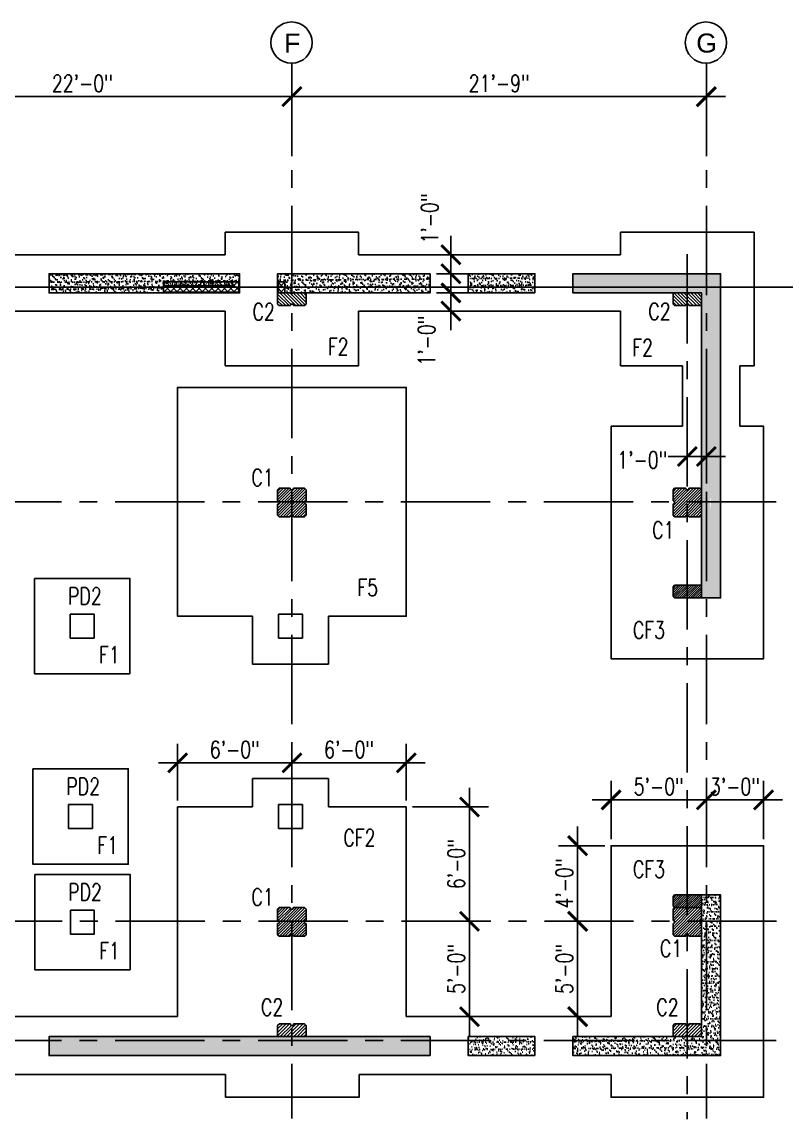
# Model space of a CAD drawing. Header units: inches. Extents: x 41285 to 57578, y -189 to 12305.
# Drawn here: x 55787 to 56268, y 11615 to 12305 of the extents above; entities that cross this region are included whole.
import ezdxf
from ezdxf.enums import TextEntityAlignment as Align

# ---------------------------------------------------------------- set-up
doc = ezdxf.new("R2010")
doc.units = ezdxf.units.IN
doc.header["$LTSCALE"] = 30
doc.header["$MEASUREMENT"] = 0
doc.linetypes.add('CENTER', pattern=[2, 1.25, -0.25, 0.25, -0.25])
doc.linetypes.add('HIDDEN', pattern=[0.375, 0.25, -0.125])
for name, color, linetype in [('A-HATCH RCC', 8, 'Continuous'), ('A-WALL-RAMPED EARTH', 4, 'Continuous'), ('COLUMN', 6, 'Continuous'), ('GC', 3, 'Continuous'), ('Grid line', 1, 'CENTER'), ('GT', 4, 'Continuous'), ('HATCH', 253, 'Continuous'), ('N-DIM-Z', 126, 'Continuous'), ('PB', 3, 'Continuous'), ('S-BEAM', 3, 'HIDDEN'), ('WALL', 7, 'Continuous')]:
    doc.layers.add(name, color=color, linetype=linetype)
doc.styles.add('3-32', font='simplex.shx', dxfattribs={"width": 0.75, "height": 10.6666})
doc.styles.add('dim', font='arial.ttf')
doc.dimstyles.new('3-32', dxfattribs={"dimtxt": 10.666667, "dimasz": 12, "dimexe": 12, "dimexo": 4, "dimgap": 2, "dimtad": 1, "dimdec": 4, "dimzin": 3, "dimdsep": 46, "dimlunit": 4, "dimtxsty": '3-32', "dimblk": 'ARCHTICK', "dimcen": 0.046875, "dimdle": 12, "dimclrd": 1, "dimclre": 1, "dimclrt": 2, "dimadec": 0, "dimazin": 0, "dimtfac": 0.75, "dimtdec": 4, "dimtmove": 2, "dimatfit": 3, "dimldrblk": 'ARCHTICK', "dimfxl": 0, "dimfrac": 1, "dimtolj": 1, "dimtzin": 0, "dimlwd": -1, "dimlwe": -1, "dimarcsym": 0})
pattern_1 = [(30.5, (0, 3154.7396), (0.30151963, 3.36024233), [0, -2.66, 0, -2.975, 0, -2.84375]), (0.5, (0, 3154.7396), (3.67590676, 4.5245002), [0, -1.435, 0, -2.3975, 0, -0.91875]), (320.5, (-2.1365, 3155.002), (5.41033357, -0.65432772), [0, -0.875, 0, -3.15, 0, -4.1125]), (310.5, (-2.1365, 3155.002), (5.408692, 0.88336295), [0, -0.4375, 0, -2.065, 0, -2.3625])]
pattern_2 = [(45, (0, 0), (-0.707106781, 0.707106781), [])]

# ---------------------------------------------------------------- blocks, each defined once
blk = doc.blocks.new('A$C49510BD2')
at = {"layer": 'A-HATCH RCC'}
h = blk.add_hatch(dxfattribs=at)
h.set_pattern_fill('ANSI31', color=1, scale=10)
h.paths.add_polyline_path([(-8.1, -0.65), (-9.1, -0.9), (-9.1, -7.9), (-8.1, -8.9), (-1.1, -8.9), (-0.85, -7.9), (0.65, -7.9), (0.9, -8.9), (7.9, -8.9), (8.9, -7.9), (8.9, -0.9), (7.9, -0.65), (7.9, 0.85), (8.9, 1.1), (8.9, 8.1), (7.9, 9.1), (0.9, 9.1), (0.65, 8.1), (-0.85, 8.1), (-1.1, 9.1), (-8.1, 9.1), (-9.1, 8.1), (-9.1, 1.1), (-8.1, 0.85)])
at = {"layer": 'COLUMN'}
for p, q in [((-9.1, 8.1), (-8.1, 9.1)), ((-9.1, 8.1), (-9.1, 1.1)), ((-1.1, 9.1), (-8.1, 9.1)), ((-0.85, 8.1), (-1.1, 9.1)), ((0.65, 8.1), (-0.85, 8.1)), ((0.65, 8.1), (0.9, 9.1)), ((7.9, 9.1), (0.9, 9.1)), ((7.9, 9.1), (8.9, 8.1)), ((8.9, 1.1), (8.9, 8.1)), ((-8.1, 0.85), (-9.1, 1.1)), ((-8.1, -0.65), (-8.1, 0.85)), ((7.9, 0.85), (8.9, 1.1)), ((7.9, -0.65), (7.9, 0.85)), ((-8.1, -0.65), (-9.1, -0.9)), ((-9.1, -0.9), (-9.1, -7.9)), ((7.9, -0.65), (8.9, -0.9)), ((8.9, -7.9), (8.9, -0.9)), ((-8.1, -8.9), (-9.1, -7.9)), ((-8.1, -8.9), (-1.1, -8.9)), ((-0.85, -7.9), (-1.1, -8.9)), ((0.65, -7.9), (-0.85, -7.9)), ((0.65, -7.9), (0.9, -8.9)), ((0.9, -8.9), (7.9, -8.9)), ((8.9, -7.9), (7.9, -8.9))]:
    blk.add_line(p, q, dxfattribs=at)
blk = doc.blocks.new('A$C38451A88')
at = {"layer": 'A-HATCH RCC'}
h = blk.add_hatch(dxfattribs=at)
h.set_pattern_fill('ANSI31', color=1, scale=12)
h.paths.add_polyline_path([(-9, 0), (9, 0), (9, 7), (8, 8), (1, 8), (0.75, 7), (-0.75, 7), (-1, 8), (-8, 8), (-9, 7)])
at = {"layer": 'COLUMN'}
for p, q in [((-9, 7), (-8, 8)), ((-9, 7), (-9, 0)), ((-1, 8), (-8, 8)), ((-0.75, 7), (-1, 8)), ((0.75, 7), (-0.75, 7)), ((0.75, 7), (1, 8)), ((8, 8), (1, 8)), ((8, 8), (9, 7)), ((9, 0), (9, 7)), ((-9, 0), (9, 0))]:
    blk.add_line(p, q, dxfattribs=at)
blk = doc.blocks.new('_ARCHTICK')
at = {"color": 0, "linetype": 'ByBlock', "const_width": 0.15}
blk.add_lwpolyline([(-0.5, -0.5), (0.5, 0.5)], dxfattribs=at)
blk = doc.blocks.new('*D103')
at = {"layer": 'DEFPOINTS', "color": 0, "transparency": 16777216}
for p in [(55956.69, 12258.24), (55692.69, 12216.73), (55956.69, 12216.73)]:
    blk.add_point(p, dxfattribs=at)
at = {"layer": 'N-DIM-Z', "color": 1, "transparency": 16777216}
for p, q in [((55692.69, 12220.73), (55692.69, 12270.24)), ((55956.69, 12220.73), (55956.69, 12270.24)), ((55680.69, 12258.24), (55968.69, 12258.24))]:
    blk.add_line(p, q, dxfattribs=at)
at = {"layer": 'N-DIM-Z', "color": 1, "transparency": 16777216, "xscale": 12, "yscale": 12, "zscale": 12, "rotation": 180}
blk.add_blockref('_ARCHTICK', (55692.69, 12258.24), dxfattribs=at)
at = {"layer": 'N-DIM-Z', "color": 1, "transparency": 16777216, "xscale": 12, "yscale": 12, "zscale": 12}
blk.add_blockref('_ARCHTICK', (55956.69, 12258.24), dxfattribs=at)
at = {"layer": 'N-DIM-Z', "color": 2, "transparency": 16777216, "insert": (55824.69, 12266.59), "char_height": 10.667, "attachment_point": 5, "style": '3-32'}
blk.add_mtext('\\A1;22\'-0"', dxfattribs=at)
blk = doc.blocks.new('*D104')
at = {"layer": 'DEFPOINTS', "color": 0, "transparency": 16777216}
for p in [(56217.69, 12258.24), (55956.69, 12216.73), (56217.69, 12216.73)]:
    blk.add_point(p, dxfattribs=at)
at = {"layer": 'N-DIM-Z', "color": 1, "transparency": 16777216}
for p, q in [((55956.69, 12220.73), (55956.69, 12270.24)), ((56217.69, 12220.73), (56217.69, 12270.24)), ((55944.69, 12258.24), (56229.69, 12258.24))]:
    blk.add_line(p, q, dxfattribs=at)
at = {"layer": 'N-DIM-Z', "color": 1, "transparency": 16777216, "xscale": 12, "yscale": 12, "zscale": 12, "rotation": 180}
blk.add_blockref('_ARCHTICK', (55956.69, 12258.24), dxfattribs=at)
at = {"layer": 'N-DIM-Z', "color": 1, "transparency": 16777216, "xscale": 12, "yscale": 12, "zscale": 12}
blk.add_blockref('_ARCHTICK', (56217.69, 12258.24), dxfattribs=at)
at = {"layer": 'N-DIM-Z', "color": 2, "transparency": 16777216, "insert": (56087.19, 12266.59), "char_height": 10.667, "attachment_point": 5, "style": '3-32'}
blk.add_mtext('\\A1;21\'-9"', dxfattribs=at)
blk = doc.blocks.new('*D146')
at = {"layer": 'DEFPOINTS', "color": 0, "transparency": 16777216}
for p in [(56043.69, 12158.74), (56056.78, 12158.74), (56043.69, 12146.74)]:
    blk.add_point(p, dxfattribs=at)
at = {"layer": 'N-DIM-Z', "color": 1, "transparency": 16777216}
for p, q in [((56056.78, 12134.74), (56056.78, 12170.74)), ((56047.69, 12158.74), (56068.78, 12158.74)), ((56047.69, 12146.74), (56068.78, 12146.74))]:
    blk.add_line(p, q, dxfattribs=at)
at = {"layer": 'N-DIM-Z', "color": 1, "transparency": 16777216, "xscale": 12, "yscale": 12, "zscale": 12}
for p, rotation in [((56056.78, 12158.74), 90), ((56056.78, 12146.74), 270)]:
    blk.add_blockref('_ARCHTICK', p, dxfattribs=dict(at, rotation=rotation))
at = {"layer": 'N-DIM-Z', "color": 2, "transparency": 16777216, "insert": (56043.46, 12181.55), "char_height": 10.667, "attachment_point": 5, "rotation": 90, "style": '3-32'}
blk.add_mtext('\\A1;1\'-0"', dxfattribs=at)
blk = doc.blocks.new('*D147')
at = {"layer": 'DEFPOINTS', "color": 0, "transparency": 16777216}
for p in [(56043.69, 12134.74), (56043.69, 12123.24), (56056.78, 12123.24)]:
    blk.add_point(p, dxfattribs=at)
at = {"layer": 'N-DIM-Z', "color": 1, "transparency": 16777216}
for p, q in [((56056.78, 12146.74), (56056.78, 12111.24)), ((56047.69, 12134.74), (56068.78, 12134.74)), ((56047.69, 12123.24), (56068.78, 12123.24))]:
    blk.add_line(p, q, dxfattribs=at)
at = {"layer": 'N-DIM-Z', "color": 1, "transparency": 16777216, "xscale": 12, "yscale": 12, "zscale": 12}
for p, rotation in [((56056.78, 12134.74), 90), ((56056.78, 12123.24), 270)]:
    blk.add_blockref('_ARCHTICK', p, dxfattribs=dict(at, rotation=rotation))
at = {"layer": 'N-DIM-Z', "color": 2, "transparency": 16777216, "insert": (56041.5, 12104.69), "char_height": 10.667, "attachment_point": 5, "rotation": 90, "style": '3-32'}
blk.add_mtext('\\A1;1\'-0"', dxfattribs=at)
blk = doc.blocks.new('*D148')
at = {"layer": 'DEFPOINTS', "color": 0, "transparency": 16777216}
for p in [(56217.69, 12031.74), (56205.69, 12010.84), (56217.69, 12010.84)]:
    blk.add_point(p, dxfattribs=at)
at = {"layer": 'N-DIM-Z', "color": 1, "transparency": 16777216}
for p, q in [((56205.69, 12014.84), (56205.69, 12043.74)), ((56217.69, 12014.84), (56217.69, 12043.74)), ((56193.69, 12031.74), (56229.69, 12031.74))]:
    blk.add_line(p, q, dxfattribs=at)
at = {"layer": 'N-DIM-Z', "color": 1, "transparency": 16777216, "xscale": 12, "yscale": 12, "zscale": 12, "rotation": 180}
blk.add_blockref('_ARCHTICK', (56205.69, 12031.74), dxfattribs=at)
at = {"layer": 'N-DIM-Z', "color": 1, "transparency": 16777216, "xscale": 12, "yscale": 12, "zscale": 12}
blk.add_blockref('_ARCHTICK', (56217.69, 12031.74), dxfattribs=at)
at = {"layer": 'N-DIM-Z', "color": 2, "transparency": 16777216, "insert": (56177.34, 12029.62), "char_height": 10.667, "attachment_point": 5, "style": '3-32'}
blk.add_mtext('\\A1;1\'-0"', dxfattribs=at)
blk = doc.blocks.new('*D149')
at = {"layer": 'DEFPOINTS', "color": 0, "transparency": 16777216}
for p in [(55956.69, 11839), (55884.69, 11811.24), (55956.69, 11811.24)]:
    blk.add_point(p, dxfattribs=at)
at = {"layer": 'N-DIM-Z', "color": 1, "transparency": 16777216}
for p, q in [((55884.69, 11815.24), (55884.69, 11851)), ((55956.69, 11815.24), (55956.69, 11851)), ((55872.69, 11839), (55968.69, 11839))]:
    blk.add_line(p, q, dxfattribs=at)
at = {"layer": 'N-DIM-Z', "color": 1, "transparency": 16777216, "xscale": 12, "yscale": 12, "zscale": 12, "rotation": 180}
blk.add_blockref('_ARCHTICK', (55884.69, 11839), dxfattribs=at)
at = {"layer": 'N-DIM-Z', "color": 1, "transparency": 16777216, "xscale": 12, "yscale": 12, "zscale": 12}
blk.add_blockref('_ARCHTICK', (55956.69, 11839), dxfattribs=at)
at = {"layer": 'N-DIM-Z', "color": 2, "transparency": 16777216, "insert": (55920.69, 11847.35), "char_height": 10.667, "attachment_point": 5, "style": '3-32'}
blk.add_mtext('\\A1;6\'-0"', dxfattribs=at)
blk = doc.blocks.new('*D150')
at = {"layer": 'DEFPOINTS', "color": 0, "transparency": 16777216}
for p in [(56028.69, 11839), (55956.69, 11811.24), (56028.69, 11811.24)]:
    blk.add_point(p, dxfattribs=at)
at = {"layer": 'N-DIM-Z', "color": 1, "transparency": 16777216}
for p, q in [((55956.69, 11815.24), (55956.69, 11851)), ((56028.69, 11815.24), (56028.69, 11851)), ((55944.69, 11839), (56040.69, 11839))]:
    blk.add_line(p, q, dxfattribs=at)
at = {"layer": 'N-DIM-Z', "color": 1, "transparency": 16777216, "xscale": 12, "yscale": 12, "zscale": 12, "rotation": 180}
blk.add_blockref('_ARCHTICK', (55956.69, 11839), dxfattribs=at)
at = {"layer": 'N-DIM-Z', "color": 1, "transparency": 16777216, "xscale": 12, "yscale": 12, "zscale": 12}
blk.add_blockref('_ARCHTICK', (56028.69, 11839), dxfattribs=at)
at = {"layer": 'N-DIM-Z', "color": 2, "transparency": 16777216, "insert": (55992.69, 11847.35), "char_height": 10.667, "attachment_point": 5, "style": '3-32'}
blk.add_mtext('\\A1;6\'-0"', dxfattribs=at)
blk = doc.blocks.new('*D151')
at = {"layer": 'DEFPOINTS', "color": 0, "transparency": 16777216}
for p in [(56028.69, 11811.24), (56028.69, 11739.24), (56068.52, 11739.24)]:
    blk.add_point(p, dxfattribs=at)
at = {"layer": 'N-DIM-Z', "color": 1, "transparency": 16777216}
for p, q in [((56068.52, 11823.24), (56068.52, 11727.24)), ((56032.69, 11811.24), (56080.52, 11811.24)), ((56032.69, 11739.24), (56080.52, 11739.24))]:
    blk.add_line(p, q, dxfattribs=at)
at = {"layer": 'N-DIM-Z', "color": 1, "transparency": 16777216, "xscale": 12, "yscale": 12, "zscale": 12}
for p, rotation in [((56068.52, 11811.24), 90), ((56068.52, 11739.24), 270)]:
    blk.add_blockref('_ARCHTICK', p, dxfattribs=dict(at, rotation=rotation))
at = {"layer": 'N-DIM-Z', "color": 2, "transparency": 16777216, "insert": (56060.17, 11775.24), "char_height": 10.667, "attachment_point": 5, "rotation": 90, "style": '3-32'}
blk.add_mtext('\\A1;6\'-0"', dxfattribs=at)
blk = doc.blocks.new('*D152')
at = {"layer": 'DEFPOINTS', "color": 0, "transparency": 16777216}
for p in [(56028.69, 11739.24), (56028.69, 11679.24), (56068.52, 11679.24)]:
    blk.add_point(p, dxfattribs=at)
at = {"layer": 'N-DIM-Z', "color": 1, "transparency": 16777216}
for p, q in [((56068.52, 11751.24), (56068.52, 11667.24)), ((56032.69, 11739.24), (56080.52, 11739.24)), ((56032.69, 11679.24), (56080.52, 11679.24))]:
    blk.add_line(p, q, dxfattribs=at)
at = {"layer": 'N-DIM-Z', "color": 1, "transparency": 16777216, "xscale": 12, "yscale": 12, "zscale": 12}
for p, rotation in [((56068.52, 11739.24), 90), ((56068.52, 11679.24), 270)]:
    blk.add_blockref('_ARCHTICK', p, dxfattribs=dict(at, rotation=rotation))
at = {"layer": 'N-DIM-Z', "color": 2, "transparency": 16777216, "insert": (56060.17, 11709.24), "char_height": 10.667, "attachment_point": 5, "rotation": 90, "style": '3-32'}
blk.add_mtext('\\A1;5\'-0"', dxfattribs=at)
blk = doc.blocks.new('*D153')
at = {"layer": 'DEFPOINTS', "color": 0, "transparency": 16777216}
for p in [(56217.69, 11815.66), (56157.69, 11786.84), (56217.69, 11786.84)]:
    blk.add_point(p, dxfattribs=at)
at = {"layer": 'N-DIM-Z', "color": 1, "transparency": 16777216}
for p, q in [((56157.69, 11790.84), (56157.69, 11827.66)), ((56217.69, 11790.84), (56217.69, 11827.66)), ((56145.69, 11815.66), (56229.69, 11815.66))]:
    blk.add_line(p, q, dxfattribs=at)
at = {"layer": 'N-DIM-Z', "color": 1, "transparency": 16777216, "xscale": 12, "yscale": 12, "zscale": 12, "rotation": 180}
blk.add_blockref('_ARCHTICK', (56157.69, 11815.66), dxfattribs=at)
at = {"layer": 'N-DIM-Z', "color": 1, "transparency": 16777216, "xscale": 12, "yscale": 12, "zscale": 12}
blk.add_blockref('_ARCHTICK', (56217.69, 11815.66), dxfattribs=at)
at = {"layer": 'N-DIM-Z', "color": 2, "transparency": 16777216, "insert": (56187.69, 11824.01), "char_height": 10.667, "attachment_point": 5, "style": '3-32'}
blk.add_mtext('\\A1;5\'-0"', dxfattribs=at)
blk = doc.blocks.new('*D154')
at = {"layer": 'DEFPOINTS', "color": 0, "transparency": 16777216}
for p in [(56253.69, 11815.66), (56217.69, 11787.84), (56253.69, 11786.84)]:
    blk.add_point(p, dxfattribs=at)
at = {"layer": 'N-DIM-Z', "color": 1, "transparency": 16777216}
for p, q in [((56217.69, 11791.84), (56217.69, 11827.66)), ((56253.69, 11790.84), (56253.69, 11827.66)), ((56205.69, 11815.66), (56265.69, 11815.66))]:
    blk.add_line(p, q, dxfattribs=at)
at = {"layer": 'N-DIM-Z', "color": 1, "transparency": 16777216, "xscale": 12, "yscale": 12, "zscale": 12, "rotation": 180}
blk.add_blockref('_ARCHTICK', (56217.69, 11815.66), dxfattribs=at)
at = {"layer": 'N-DIM-Z', "color": 1, "transparency": 16777216, "xscale": 12, "yscale": 12, "zscale": 12}
blk.add_blockref('_ARCHTICK', (56253.69, 11815.66), dxfattribs=at)
at = {"layer": 'N-DIM-Z', "color": 2, "transparency": 16777216, "insert": (56235.69, 11824.01), "char_height": 10.667, "attachment_point": 5, "style": '3-32'}
blk.add_mtext('\\A1;3\'-0"', dxfattribs=at)
blk = doc.blocks.new('*D155')
at = {"layer": 'DEFPOINTS', "color": 0, "transparency": 16777216}
for p in [(56157.69, 11786.84), (56136.63, 11739.24), (56157.69, 11739.24)]:
    blk.add_point(p, dxfattribs=at)
at = {"layer": 'N-DIM-Z', "color": 1, "transparency": 16777216}
for p, q in [((56136.63, 11798.84), (56136.63, 11727.24)), ((56153.69, 11786.84), (56124.63, 11786.84)), ((56153.69, 11739.24), (56124.63, 11739.24))]:
    blk.add_line(p, q, dxfattribs=at)
at = {"layer": 'N-DIM-Z', "color": 1, "transparency": 16777216, "xscale": 12, "yscale": 12, "zscale": 12}
for p, rotation in [((56136.63, 11786.84), 90), ((56136.63, 11739.24), 270)]:
    blk.add_blockref('_ARCHTICK', p, dxfattribs=dict(at, rotation=rotation))
at = {"layer": 'N-DIM-Z', "color": 2, "transparency": 16777216, "insert": (56128.28, 11763.04), "char_height": 10.667, "attachment_point": 5, "rotation": 90, "style": '3-32'}
blk.add_mtext('\\A1;4\'-0"', dxfattribs=at)
blk = doc.blocks.new('*D156')
at = {"layer": 'DEFPOINTS', "color": 0, "transparency": 16777216}
for p in [(56157.69, 11739.24), (56136.63, 11679.24), (56157.69, 11679.24)]:
    blk.add_point(p, dxfattribs=at)
at = {"layer": 'N-DIM-Z', "color": 1, "transparency": 16777216}
for p, q in [((56136.63, 11751.24), (56136.63, 11667.24)), ((56153.69, 11739.24), (56124.63, 11739.24)), ((56153.69, 11679.24), (56124.63, 11679.24))]:
    blk.add_line(p, q, dxfattribs=at)
at = {"layer": 'N-DIM-Z', "color": 1, "transparency": 16777216, "xscale": 12, "yscale": 12, "zscale": 12}
for p, rotation in [((56136.63, 11739.24), 90), ((56136.63, 11679.24), 270)]:
    blk.add_blockref('_ARCHTICK', p, dxfattribs=dict(at, rotation=rotation))
at = {"layer": 'N-DIM-Z', "color": 2, "transparency": 16777216, "insert": (56128.28, 11709.24), "char_height": 10.667, "attachment_point": 5, "rotation": 90, "style": '3-32'}
blk.add_mtext('\\A1;5\'-0"', dxfattribs=at)

msp = doc.modelspace()

# ---------------------------------------------------------------- hatches: boundary and pattern name
at = {"layer": 'A-HATCH RCC'}
h = msp.add_hatch(dxfattribs=at)
h.set_pattern_fill('AR-SAND,_O', color=2, scale=1.75, angle=353)
h.set_pattern_definition(pattern_1)
h.paths.add_polyline_path([(55923.69130465, 12146.73785446), (55803.69130465, 12146.73785446), (55803.69130465, 12134.73785446), (55875.69130465, 12134.73785446), (55875.69130465, 12139.23785446), (55875.69130465, 12141.73785446), (55923.69130465, 12141.73785446)])
h = msp.add_hatch(dxfattribs=at)
h.set_pattern_fill('AR-SAND,_O', color=2, scale=1.75, angle=353)
h.set_pattern_definition(pattern_1)
edge = h.paths.add_edge_path()
edge.add_line((55947.69130465, 12146.73785446), (55947.69130465, 12141.73785446))
edge.add_line((55947.69130465, 12141.73785446), (55952.19130465, 12141.73785446))
edge.add_arc((55955.61005956, 12141.43247858), 3.43236647, 174.895674708, 200.3678941216)
edge.add_line((55952.39229437, 12140.23785446), (55956.44130465, 12140.23785446))
edge.add_line((55956.44130465, 12140.23785446), (55959.69130465, 12140.73785446))
edge.add_arc((55959.19130465, 12140.73785446), 0.5, -90, 0, ccw=False)
edge.add_line((55959.19130465, 12140.23785446), (55952.19130465, 12140.23785446))
edge.add_line((55952.19130465, 12140.23785446), (55952.19130465, 12134.73785446))
edge.add_line((55952.19130465, 12134.73785446), (55959.19130465, 12134.73785446))
edge.add_arc((55959.44130465, 12134.19320875), 0.59928204, 65.344215423, 114.6557846612, ccw=False)
edge.add_line((55959.69130465, 12134.73785446), (56043.69130465, 12134.73785446))
edge.add_line((56043.69130465, 12134.73785446), (56043.69130465, 12146.73785446))
edge.add_line((56043.69130465, 12146.73785446), (55947.69130465, 12146.73785446))
h = msp.add_hatch(dxfattribs=at)
h.set_pattern_fill('AR-SAND,_O', color=2, scale=1.75, angle=353)
h.set_pattern_definition(pattern_1)
h.paths.add_polyline_path([(56109.69130465, 12134.73785446), (56109.69130465, 12146.73785446), (56067.69130465, 12146.73785446), (56067.69130465, 12134.73785446)])
h = msp.add_hatch(dxfattribs=at)
h.set_pattern_fill('AR-SAND,_O', color=2, scale=1.75, angle=353)
h.set_pattern_definition(pattern_1)
h.paths.add_polyline_path([(56226.69130465, 12146.73785446), (56133.69130465, 12146.73785446), (56133.69130465, 12134.73785446), (56214.69130465, 12134.73785446), (56214.69130465, 12005.73785446, -0.4142135624), (56215.19130465, 12005.23785446), (56215.19130465, 12002.98785446), (56220.19130465, 12002.98785446), (56220.19130465, 12005.23785446, -0.4142135624), (56220.69130465, 12005.73785446), (56220.69130465, 11999.73785446, -0.4142135624), (56220.19130465, 12000.23785446), (56220.19130465, 12002.48785446), (56215.19130465, 12002.48785446), (56215.19130465, 12000.23785446, -0.4142135624), (56214.69130465, 11999.73785446), (56214.69130465, 11942.73785446), (56226.69130465, 11942.73785446)])
h = msp.add_hatch(dxfattribs=at)
h.set_pattern_fill('ANSI37', color=256, scale=22.5)
h.set_pattern_definition([(45, (55824.6913, 11662.2379), (-1.988738, 1.988738), []), (135, (55824.6913, 11662.2379), (-1.988738, -1.988738), [])])
h.paths.add_polyline_path([(55875.69130465, 12139.23785446), (55875.69130465, 12135.23785446), (55923.19130465, 12135.23785446), (55923.19130465, 12141.73785446), (55919.19130465, 12141.73785446), (55919.19130465, 12139.23785446)])
h = msp.add_hatch(dxfattribs=at)
h.set_pattern_fill('AR-CONC', color=6, scale=0.5)
h.set_pattern_definition([(50, (790.5012, 806.6752), (3.58630091, -0.31376067), [0.375, -4.125]), (355, (790.501, 806.6752), (-0.69375667, 3.76096067), [0.3, -3.3]), (100.4514445, (790.8, 806.649), (2.89254423, 3.44719995), [0.31870096, -3.50571056]), (46.1842, (790.501, 807.675), (5.33620665, -0.8275964), [0.5625, -6.1875]), (96.635635, (790.946, 807.606), (4.67330973, 4.870593), [0.4780517, -5.2585688]), (351.184164, (790.501, 807.675), (4.6733097, 4.870593), [0.45, -4.95]), (21, (791.0012, 807.4252), (2.98453526, -2.01309445), [0.375, -4.125]), (326, (791.001, 807.4252), (1.21657666, 3.62575023), [0.3, -3.3]), (71.451445, (791.25, 807.2575), (4.20111188, 1.61265576), [0.31870095, -3.50571056]), (37.5, (790.5012, 806.6752), (0.060799277, 1.66446927), [0, -3.26, 0, -3.35, 0, -3.3125]), (7.5, (790.5012, 806.6752), (1.31534769, 1.97205856), [0, -1.91, 0, -3.185, 0, -1.2625]), (327.5, (789.3862, 806.6752), (2.66911218, -0.11277436), [0, -1.25, 0, -3.9, 0, -5.175]), (317.5, (788.8862, 806.6752), (2.91593085, 0.50052491), [0, -1.625, 0, -2.59, 0, -3.675])])
h.paths.add_polyline_path([(55875.69130465, 12141.73785446), (55875.69130465, 12139.23785446), (55919.19130465, 12139.23785446), (55919.19130465, 12141.73785446)])
h = msp.add_hatch(dxfattribs=at)
h.set_pattern_fill('ANSI37', color=256, scale=22.5)
h.set_pattern_definition([(45, (55830.6913, 11662.2379), (-1.988738, 1.988738), []), (135, (55830.6913, 11662.2379), (-1.988738, -1.988738), [])])
h.paths.add_polyline_path([(55952.19130465, 12134.73785446), (55952.19130465, 12139.23785446), (55952.19130465, 12141.73785446), (55948.19130465, 12141.73785446), (55948.19130465, 12134.73785446)])
h = msp.add_hatch(dxfattribs=at)
h.set_pattern_fill('AR-SAND,_O', color=2, scale=1.75, angle=353)
h.set_pattern_definition(pattern_1)
edge = h.paths.add_edge_path()
edge.add_line((56226.69130465, 11755.83660273), (56214.69130465, 11755.83660273))
edge.add_line((56214.69130465, 11755.83660273), (56214.69130465, 11741.73785446))
edge.add_arc((56215.11808135, 11741.66463116), 0.4330127, 170.2643896835, 279.7356103274)
edge.add_line((56215.19130465, 11741.23785446), (56215.19130465, 11738.98785446))
edge.add_line((56215.19130465, 11738.98785446), (56215.19130465, 11741.23785446))
edge.add_arc((56214.98503574, 11741.45550551), 0.2998647, 168.3915020845, 313.4619936757, ccw=False)
edge.add_line((56214.69130465, 11741.51584524), (56214.94185068, 11735.73785446))
edge.add_arc((56215.63843764, 11737.31896131), 1.72775353, 246.2231890081, 464.9985398401)
edge.add_line((56215.19130465, 11738.98785446), (56215.19130465, 11741.23785446))
edge.add_line((56215.19130465, 11741.23785446), (56215.19130465, 11738.48785446))
edge.add_line((56215.19130465, 11738.48785446), (56214.69130465, 11736.23785446))
edge.add_arc((56214.56189513, 11735.98785446), 0.28150813, -62.6321948621, 62.6321948621, ccw=False)
edge.add_line((56214.69130465, 11735.73785446), (56214.69130465, 11666.73785446))
edge.add_line((56214.69130465, 11666.73785446), (56133.69130465, 11666.73785446))
edge.add_line((56133.69130465, 11666.73785446), (56133.69130465, 11654.73785446))
edge.add_line((56133.69130465, 11654.73785446), (56226.69130465, 11654.73785446))
edge.add_line((56226.69130465, 11654.73785446), (56226.69130465, 11755.83660273))
h = msp.add_hatch(dxfattribs=at)
h.set_pattern_fill('AR-SAND,_O', color=2, scale=1.75, angle=353)
h.set_pattern_definition(pattern_1)
h.paths.add_polyline_path([(56043.69130465, 11654.73785446), (56043.69130465, 11666.73785446), (55803.69130465, 11666.73785446), (55803.69130465, 11654.73785446)])
h = msp.add_hatch(dxfattribs=at)
h.set_pattern_fill('AR-SAND,_O', color=2, scale=1.75, angle=353)
h.set_pattern_definition(pattern_1)
edge = h.paths.add_edge_path()
edge.add_arc((56091.19130465, 11666.73785446), 0.5, 270, 359.9999999998)
edge.add_line((56091.69130465, 11666.73785446), (56109.69130465, 11666.73785446))
edge.add_line((56109.69130465, 11666.73785446), (56109.69130465, 11654.73785446))
edge.add_line((56109.69130465, 11654.73785446), (56067.69130465, 11654.73785446))
edge.add_line((56067.69130465, 11654.73785446), (56067.69130465, 11666.73785446))
edge.add_line((56067.69130465, 11666.73785446), (56085.69130465, 11666.73785446))
edge.add_arc((56086.19130465, 11666.73785446), 0.5, 180.0000000002, 270)
edge.add_line((56086.19130465, 11666.23785446), (56088.44130465, 11666.23785446))
edge.add_line((56088.44130465, 11666.23785446), (56088.44130465, 11661.23785446))
edge.add_line((56088.44130465, 11661.23785446), (56086.19130465, 11661.23785446))
edge.add_arc((56086.19130465, 11660.73785446), 0.5, 90, 180)
edge.add_line((56085.69130465, 11660.73785446), (56091.69130465, 11660.73785446))
edge.add_arc((56091.19130465, 11660.73785446), 0.5, 0, 90)
edge.add_line((56091.19130465, 11661.23785446), (56088.94130465, 11661.23785446))
edge.add_line((56088.94130465, 11661.23785446), (56088.94130465, 11666.23785446))
edge.add_line((56088.94130465, 11666.23785446), (56091.19130465, 11666.23785446))
at = {"layer": 'HATCH'}
h = msp.add_hatch(dxfattribs=at)
h.set_pattern_fill('_USER', color=1, angle=45, style=0, pattern_type=0)
h.set_pattern_definition(pattern_2)
h.paths.add_polyline_path([(56214.69130465, 11950.73785446), (56197.69130465, 11950.73785446), (56196.69130465, 11949.73785446), (56196.69130465, 11943.73785446), (56197.69130465, 11942.73785446), (56214.69130465, 11942.73785446)])
h = msp.add_hatch(dxfattribs=at)
h.set_pattern_fill('_USER', color=1, angle=45, style=0, pattern_type=0)
h.set_pattern_definition(pattern_2)
h.paths.add_polyline_path([(56214.69130465, 11755.83660273), (56197.69130465, 11755.83660273), (56196.69130465, 11754.83660273), (56196.69130465, 11748.83660273), (56197.69130465, 11747.83660273), (56214.69130465, 11747.83660273)])

# ---------------------------------------------------------------- linework, layer by layer
at = {"layer": 'A-WALL-RAMPED EARTH'}
msp.add_line((55875.69130465, 12139.23785446), (55875.69130465, 12135.23785446), dxfattribs=at)
for points in [[(55875.69130465, 12134.73785446), (55923.69130465, 12134.73785446), (55923.69130465, 12141.73785446), (55923.69130465, 12146.73785446), (55803.69130465, 12146.73785446), (55803.69130465, 12134.73785446), (55875.69130465, 12134.73785446)], [(55959.19130465, 12134.73785446), (55959.19130465, 12134.73785446), (55947.69130465, 12134.73785446), (55947.69130465, 12141.73785446), (55947.69130465, 12146.73785446), (56043.69130465, 12146.73785446), (56043.69130465, 12134.73785446), (55959.69130465, 12134.73785446)], [(55923.69130465, 12141.73785446), (55875.69130465, 12141.73785446), (55875.69130465, 12139.23785446), (55919.19130465, 12139.23785446), (55919.19130465, 12141.73785446)], [(55875.69130465, 12135.23785446), (55923.19130465, 12135.23785446), (55923.19130465, 12141.73785446)], [(55948.19130465, 12134.73785446), (55948.19130465, 12134.73785446), (55948.19130465, 12141.73785446), (55952.19130465, 12141.73785446), (55952.19130465, 12134.69503934), (55952.78287515, 12134.73785446)]]:
    msp.add_lwpolyline(points, dxfattribs=at)
for points in [[(56109.69130465, 12134.73785446), (56109.69130465, 12146.73785446), (56067.69130465, 12146.73785446), (56067.69130465, 12134.73785446)], [(56214.69130465, 11942.73785446), (56214.69130465, 12134.73785446), (56133.69130465, 12134.73785446), (56133.69130465, 12146.73785446), (56226.69130465, 12146.73785446), (56226.69130465, 11942.73785446)], [(56214.69130465, 11755.83660273), (56214.69130465, 11666.73785446), (56133.69130465, 11666.73785446), (56133.69130465, 11654.73785446), (56226.69130465, 11654.73785446), (56226.69130465, 11755.83660273)], [(56043.69130465, 11654.73785446), (56043.69130465, 11666.73785446), (55803.69130465, 11666.73785446), (55803.69130465, 11654.73785446)], [(56109.69130465, 11654.73785446), (56109.69130465, 11666.73785446), (56067.69130465, 11666.73785446), (56067.69130465, 11654.73785446)]]:
    msp.add_lwpolyline(points, close=True, dxfattribs=at)
at = {"layer": 'GC'}
for centre in [(55956.43132463, 12292.25440986), (56217.43132463, 12292.25440986)]:
    msp.add_circle(centre, 13, dxfattribs=at)
at = {"layer": 'Grid line', "ltscale": 1.5}
for p, q in [((55956.69130465, 12279.53534257), (55956.69130465, 11615.23785171)), ((56217.69130465, 12279.53534257), (56217.69130465, 11615.23785171)), ((56205.69130465, 12159.19709837), (56205.69130465, 11614.79289249)), ((54495.35375123, 12003.23785171), (56616.32290573, 12003.23785171)), ((54495.65119082, 11739.23785171), (56616.62034531, 11739.23785171)), ((54495.35375123, 11664.23785171), (56475.90450809, 11664.23785171))]:
    msp.add_line(p, q, dxfattribs=at)
at = {"layer": 'Grid line', "linetype": 'ByBlock', "ltscale": 1.5}
msp.add_line((54495.35375123, 12138.23785171), (56672.24173665, 12138.23785171), dxfattribs=at)
at = {"layer": 'HATCH', "color": 6}
for p, q in [((56197.69130465, 11950.73785446), (56196.69130465, 11949.73785446)), ((56196.69130465, 11949.73785446), (56196.69130465, 11943.73785446)), ((56214.69130465, 11950.73785446), (56197.69130465, 11950.73785446)), ((56197.69130465, 11942.73785446), (56196.69130465, 11943.73785446)), ((56214.69130465, 11942.73785446), (56197.69130465, 11942.73785446)), ((56197.69130465, 11747.83660273), (56196.69130465, 11748.83660273)), ((56214.69130465, 11747.83660273), (56197.69130465, 11747.83660273))]:
    msp.add_line(p, q, dxfattribs=at)
msp.add_lwpolyline([(56214.69130465, 11755.83660273), (56197.69130465, 11755.83660273), (56196.69130465, 11754.83660273), (56196.69130465, 11748.83660273)], dxfattribs=at)
at = {"layer": 'PB'}
for p, q in [((55931.79179757, 11901.04238437), (55931.79179757, 11931.23785171)), ((55979.79179757, 11931.23785171), (55979.79179757, 11901.04238437)), ((55979.79179757, 11901.04238437), (55931.79179757, 11901.04238437)), ((55931.79130465, 11811.23785171), (55931.79130465, 11829.2044833)), ((55931.79130465, 11829.2044833), (55979.79130465, 11829.2044833)), ((55979.79130465, 11829.2044833), (55979.79130465, 11811.23785171))]:
    msp.add_line(p, q, dxfattribs=at)
for points in [[(55914.69130465, 12158.73785299), (55914.69130465, 12172.88071161), (55998.69130465, 12172.88071161), (55998.69130465, 12158.73785299)], [(56163.69130465, 12158.73785299), (56163.69130465, 12172.88071161), (56247.69130465, 12172.88071161), (56247.69130465, 12088.88071161), (56238.69130465, 12088.88071161)], [(55998.69130465, 12123.23785171), (55998.69130465, 12088.88071161), (55914.69130465, 12088.88071161), (55914.69130465, 12123.23785171)], [(56202.69130465, 12088.88071161), (56163.69130465, 12088.88071161), (56163.69130465, 12123.23785171)], [(55931.79179757, 11931.23785171), (55884.69130465, 11931.23785171), (55884.69130465, 12075.23785171), (56028.69130465, 12075.23785171), (56028.69130465, 11931.23785171), (55979.79179757, 11931.23785171)], [(56238.69130465, 12050.83660273), (56253.69130465, 12050.83660273), (56253.69130465, 11904.48785446), (56157.69130465, 11904.48785446), (56157.69130465, 12050.83660273), (56202.69130465, 12050.83660273)], [(55884.69130465, 11679.23785171), (55884.69130465, 11811.23785171), (55931.79130465, 11811.23785171)], [(55979.79130465, 11811.23785171), (56028.69130465, 11811.23785171), (56028.69130465, 11679.23785171)], [(56157.69130465, 11679.23785171), (56157.69130465, 11786.83660273), (56253.69130465, 11786.83660273), (56253.69130465, 11628.48785446), (56157.69130465, 11628.48785446), (56157.69130465, 11642.73785446)], [(55998.94130465, 11642.73785446), (55998.94130465, 11628.48785446), (55914.94130465, 11628.48785446), (55914.94130465, 11642.73785446)]]:
    msp.add_lwpolyline(points, dxfattribs=at)
for points in [[(55794.59179757, 11955.04238437), (55854.59179757, 11955.04238437), (55854.59179757, 11895.04238437), (55794.59179757, 11895.04238437)], [(55817.09179757, 11932.54238437), (55832.09179757, 11932.54238437), (55832.09179757, 11917.54238437), (55817.09179757, 11917.54238437)], [(55948.29179757, 11932.54238437), (55963.29179757, 11932.54238437), (55963.29179757, 11917.54238437), (55948.29179757, 11917.54238437)], [(55793.55840141, 11835.20442453), (55853.55840141, 11835.20442453), (55853.55840141, 11775.20442453), (55793.55840141, 11775.20442453)], [(55816.05840141, 11812.70442453), (55831.05840141, 11812.70442453), (55831.05840141, 11797.70442453), (55816.05840141, 11797.70442453)], [(55948.29130465, 11812.7044833), (55963.29130465, 11812.7044833), (55963.29130465, 11797.7044833), (55948.29130465, 11797.7044833)], [(55794.69130465, 11768.73944113), (55854.69130465, 11768.73944113), (55854.69130465, 11708.73944113), (55794.69130465, 11708.73944113)], [(55817.19130465, 11746.23944113), (55832.19130465, 11746.23944113), (55832.19130465, 11731.23944113), (55817.19130465, 11731.23944113)]]:
    msp.add_lwpolyline(points, close=True, dxfattribs=at)
at = {"layer": 'S-BEAM', "linetype": 'ByBlock'}
for p, q in [((55914.69130465, 12158.73785299), (55734.69130465, 12158.73785299)), ((56163.69130465, 12158.73785299), (55998.69130465, 12158.73785299)), ((55734.69130465, 12123.23785171), (55914.69130465, 12123.23785171)), ((55998.69130465, 12123.23785171), (56163.69130465, 12123.23785171)), ((56202.69130465, 12088.88071161), (56202.69130465, 12050.83660273)), ((56238.69130465, 12088.88071161), (56238.69130465, 12050.83660273)), ((55764.69130465, 11679.23785171), (55884.69130465, 11679.23785171)), ((56028.69130465, 11679.23785171), (56157.69130465, 11679.23785171)), ((55734.94130465, 11642.73785446), (55914.94130465, 11642.73785446)), ((55998.94130465, 11642.73785446), (56157.69130465, 11642.73785446))]:
    msp.add_line(p, q, dxfattribs=at)

# ---------------------------------------------------------------- block references
at = {"layer": 'HATCH', "color": 1, "xscale": -1, "rotation": 180}
for p in [(55956.69130465, 12134.73785446), (56205.69130465, 12134.73785446)]:
    msp.add_blockref('A$C38451A88', p, dxfattribs=at)
at = {"layer": 'HATCH', "color": 1}
for name, p in [('A$C49510BD2', (55956.69130465, 12002.73785446)), ('A$C49510BD2', (56205.79005291, 12002.73785446)), ('A$C49510BD2', (55956.69130465, 11738.73785446)), ('A$C49510BD2', (56205.79005291, 11738.73785446)), ('A$C38451A88', (55956.69130465, 11666.73785446)), ('A$C38451A88', (56205.69130465, 11666.73785446))]:
    msp.add_blockref(name, p, dxfattribs=at)

# ---------------------------------------------------------------- texts
at = {"layer": 'GT', "color": 4, "style": 'dim'}
for s, p in [('F', (55956.84509212, 12291.97493003)), ('G', (56217.84509212, 12291.97493003))]:
    msp.add_text(s, height=12, dxfattribs=at).set_placement(p, align=Align.MIDDLE_CENTER)
at = {"layer": 'WALL', "color": 3, "char_height": 10.6666, "attachment_point": 5, "style": '3-32'}
for s, insert in [('\\A1;C2', (55938.88140966, 12122.83565159)), ('\\A1;C2', (56188.16635416, 12123.01135354)), ('\\A1;F2', (55985.80995268, 12100.80299938)), ('\\A1;F2', (56177.56997966, 12100.30736777)), ('\\A1;C1', (55938.19202282, 12018.51297943)), ('\\A1;C1', (56190.57812008, 11985.45085678)), ('\\A1;F5', (56004.45729513, 11949.33336504)), ('\\A1;PD2', (55826.27654684, 11943.95726213)), ('\\A1;CF3', (56181.54042108, 11922.53676062)), ('\\A1;PD2', (55825.24315068, 11824.1193023)), ('\\A1;CF2', (55999.1986832, 11791.80074559)), ('\\A1;CF3', (56181.54042108, 11771.96775557)), ('\\A1;PD2', (55826.37605392, 11757.6543189)), ('\\A1;C1', (55938.19202282, 11754.51297943)), ('\\A1;C1', (56195.46358125, 11722.17603186)), ('\\A1;C2', (55944.19589806, 11685.15569816)), ('\\A1;C2', (56193.19589806, 11685.15569816))]:
    msp.add_mtext(s, dxfattribs=dict(at, insert=insert))
at = {"layer": 'WALL', "color": 3, "char_height": 10.6666, "width": 26.1612267027, "attachment_point": 5, "style": '3-32'}
for insert in [(55841.7104456, 11906.96467214), (55840.67704944, 11787.12671231), (55841.80995268, 11720.66172891)]:
    msp.add_mtext('\\A1;F1', dxfattribs=dict(at, insert=insert))

# ---------------------------------------------------------------- dimensions: what is measured, and where the dimension line sits
at = {"layer": 'N-DIM-Z'}
for base, p1, p2, angle, picture, middle in [((55956.69130465, 12258.23785171), (55692.69130465, 12216.72865903), (55956.69130465, 12216.72865903), 180, '*D103', (55824.69130465, 12266.58701838)), ((56217.69130465, 12258.23785171), (55956.69130465, 12216.72865903), (56217.69130465, 12216.72865903), 180, '*D104', (56087.19130465, 12266.58701838)), ((56068.51989418, 11739.23785171), (56028.69130465, 11811.23785171), (56028.69130465, 11739.23785171), 90, '*D151', (56060.17072751, 11775.23785171)), ((56068.51989418, 11679.23785171), (56028.69130465, 11739.23785171), (56028.69130465, 11679.23785171), 90, '*D152', (56060.17072751, 11709.23785171)), ((56136.63412488, 11679.23785171), (56157.69130465, 11739.23785171), (56157.69130465, 11679.23785171), 90, '*D156', (56128.28495821, 11709.23785171))]:
    dim = msp.add_linear_dim(base=base, p1=p1, p2=p2, angle=angle, dimstyle='3-32', dxfattribs=at)
    dim.commit()
    dim.dimension.update_dxf_attribs({"geometry": picture, "text_midpoint": middle})
dim = msp.add_linear_dim(base=(56056.77903349, 12158.73785299), p1=(56043.69130465, 12146.73785446), p2=(56043.69130465, 12158.73785299), angle=90, dimstyle='3-32', dxfattribs=at)
dim.commit()
dim.dimension.update_dxf_attribs({"geometry": '*D146', "text_midpoint": (56043.46044712, 12181.54572164), "dimtype": 160})
dim = msp.add_linear_dim(base=(56056.77903349, 12123.23785171), p1=(56043.69130465, 12134.73785446), p2=(56043.69130465, 12123.23785171), angle=90, text='1\'-0"', dimstyle='3-32', dxfattribs=at)
dim.commit()
dim.dimension.update_dxf_attribs({"geometry": '*D147', "text_midpoint": (56041.49612579, 12104.69411386), "dimtype": 160})
dim = msp.add_linear_dim(base=(56217.69130465, 12031.73966767), p1=(56205.69130465, 12010.83660273), p2=(56217.69130465, 12010.83660273), dimstyle='3-32', dxfattribs=at)
dim.commit()
dim.dimension.update_dxf_attribs({"geometry": '*D148', "text_midpoint": (56177.33799154, 12029.62463499), "dimtype": 160})
for base, p1, p2, picture, middle in [((55956.69130465, 11839.00398027), (55884.69130465, 11811.23785171), (55956.69130465, 11811.23785171), '*D149', (55920.69130465, 11847.35314693)), ((56028.69130465, 11839.00398027), (55956.69130465, 11811.23785171), (56028.69130465, 11811.23785171), '*D150', (55992.69130465, 11847.35314693)), ((56253.69130465, 11815.66226004), (56217.69130465, 11787.83660273), (56253.69130465, 11786.83660273), '*D154', (56235.69130465, 11824.01142671))]:
    dim = msp.add_linear_dim(base=base, p1=p1, p2=p2, dimstyle='3-32', dxfattribs=at)
    dim.commit()
    dim.dimension.update_dxf_attribs({"geometry": picture, "text_midpoint": middle})
dim = msp.add_aligned_dim(p1=(56157.69130465, 11786.83660273), p2=(56217.69130465, 11786.83660273), distance=28.82565731, dimstyle='3-32', dxfattribs=at)
dim.commit()
dim.dimension.update_dxf_attribs({"geometry": '*D153', "text_midpoint": (56187.69130465, 11824.01142671)})
dim = msp.add_linear_dim(base=(56136.63412488, 11739.23785171), p1=(56157.69130465, 11786.83660273), p2=(56157.69130465, 11739.23785171), angle=90, text='4\'-0"', dimstyle='3-32', dxfattribs=at)
dim.commit()
dim.dimension.update_dxf_attribs({"geometry": '*D155', "text_midpoint": (56128.28495821, 11763.03722722)})

doc.saveas('drawing.dxf')
